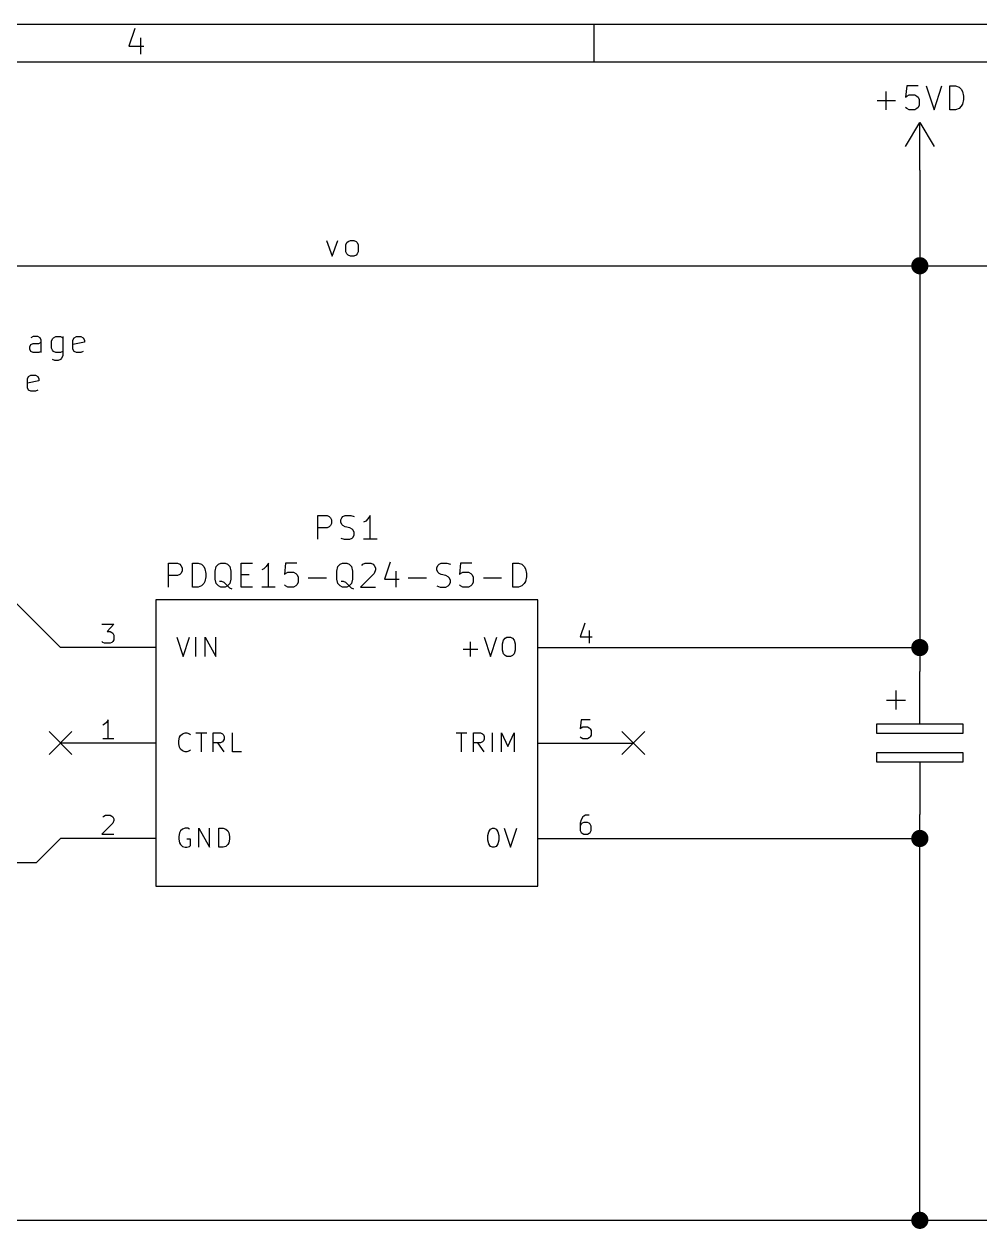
# Model space of a CAD drawing. Extents: x 0.4 to 11.3, y -7.9 to -0.4.
# Drawn here: x 7.074 to 9.076, y -2.918 to -0.394 of the extents above; entities that cross this region are included whole.
import ezdxf

# ---------------------------------------------------------------- set-up
doc = ezdxf.new("R2010")
doc.units = 0
doc.header["$MEASUREMENT"] = 0
for name, color, linetype in [('BLUE2', 5, 'CONTINUOUS'), ('BLUE3', 171, 'CONTINUOUS'), ('CYAN2', 4, 'CONTINUOUS'), ('GRAY1', 251, 'CONTINUOUS'), ('GREEN3', 91, 'CONTINUOUS'), ('LYELLOW', 51, 'CONTINUOUS'), ('RED2', 1, 'CONTINUOUS'), ('RED3', 11, 'CONTINUOUS')]:
    doc.layers.add(name, color=color, linetype=linetype)

msp = doc.modelspace()

# ---------------------------------------------------------------- linework, layer by layer
at = {"layer": 'BLUE2', "linetype": 'CONTINUOUS'}
for p, q in [((7.126, -1.876), (7.174, -1.924)), ((7.174, -1.876), (7.126, -1.924)), ((8.326, -1.876), (8.374, -1.924)), ((8.374, -1.876), (8.326, -1.924))]:
    msp.add_line(p, q, dxfattribs=at)
at = {"layer": 'BLUE3', "linetype": 'CONTINUOUS'}
for p, q in [((7.09284, -1.04855), (7.08808, -1.05093)), ((7.10237, -1.04855), (7.09284, -1.04855)), ((7.10713, -1.05093), (7.10237, -1.04855)), ((7.10951, -1.05569), (7.10713, -1.05093)), ((7.10951, -1.08188), (7.10951, -1.05569)), ((7.13094, -1.05807), (7.13331, -1.05331)), ((7.13094, -1.07235), (7.13094, -1.05807)), ((7.13331, -1.05331), (7.1357, -1.05093)), ((7.1357, -1.05093), (7.14046, -1.04855)), ((7.14046, -1.04855), (7.14998, -1.04855)), ((7.14998, -1.04855), (7.15474, -1.05093)), ((7.15474, -1.04855), (7.15474, -1.08902)), ((7.17617, -1.05569), (7.17855, -1.05093)), ((7.17617, -1.07474), (7.17617, -1.05569)), ((7.17855, -1.05093), (7.18331, -1.04855)), ((7.18331, -1.04855), (7.19284, -1.04855)), ((7.19284, -1.04855), (7.1976, -1.05093)), ((7.1976, -1.05093), (7.19998, -1.05569)), ((7.19998, -1.05569), (7.19998, -1.06045)), ((7.0857, -1.06997), (7.08808, -1.06521)), ((7.0857, -1.07474), (7.0857, -1.06997)), ((7.08808, -1.0795), (7.0857, -1.07474)), ((7.08808, -1.06521), (7.09284, -1.06283)), ((7.09284, -1.08188), (7.08808, -1.0795)), ((7.09284, -1.06283), (7.10475, -1.06283)), ((7.10475, -1.08188), (7.09284, -1.08188)), ((7.10475, -1.06283), (7.10951, -1.06045)), ((7.10951, -1.0795), (7.10475, -1.08188)), ((7.13331, -1.07712), (7.13094, -1.07235)), ((7.1357, -1.0795), (7.13331, -1.07712)), ((7.14046, -1.08188), (7.1357, -1.0795)), ((7.14998, -1.08188), (7.14046, -1.08188)), ((7.15474, -1.0795), (7.14998, -1.08188)), ((7.19998, -1.06045), (7.17617, -1.06521)), ((7.17855, -1.0795), (7.17617, -1.07474)), ((7.18331, -1.08188), (7.17855, -1.0795)), ((7.19284, -1.08188), (7.18331, -1.08188)), ((7.1976, -1.0795), (7.19284, -1.08188)), ((7.13808, -1.09855), (7.13331, -1.09617)), ((7.14522, -1.09855), (7.13808, -1.09855)), ((7.14998, -1.09617), (7.14522, -1.09855)), ((7.15236, -1.09378), (7.14998, -1.09617)), ((7.15474, -1.08902), (7.15236, -1.09378)), ((7.08093, -1.13669), (7.08331, -1.13193)), ((7.08331, -1.13193), (7.08807, -1.12955)), ((7.08807, -1.12955), (7.0976, -1.12955)), ((7.0976, -1.12955), (7.10236, -1.13193)), ((7.10236, -1.13193), (7.10474, -1.13669)), ((7.08093, -1.15574), (7.08093, -1.13669)), ((7.10474, -1.14145), (7.08093, -1.14621)), ((7.08331, -1.1605), (7.08093, -1.15574)), ((7.08807, -1.16288), (7.08331, -1.1605)), ((7.10236, -1.1605), (7.0976, -1.16288)), ((7.10474, -1.13669), (7.10474, -1.14145)), ((7.0976, -1.16288), (7.08807, -1.16288))]:
    msp.add_line(p, q, dxfattribs=at)
at = {"layer": 'CYAN2', "linetype": 'CONTINUOUS'}
for p, q in [((8.92262, -0.52313), (8.92024, -0.546941)), ((8.94643, -0.52313), (8.92262, -0.52313)), ((8.96309, -0.52313), (8.97976, -0.57313)), ((8.97976, -0.57313), (8.99643, -0.52313)), ((9.01309, -0.57313), (9.01309, -0.52313)), ((9.01309, -0.52313), (9.025, -0.52313)), ((9.025, -0.52313), (9.03214, -0.525512)), ((9.03214, -0.525512), (9.03691, -0.530276)), ((8.86071, -0.554083), (8.89881, -0.554083)), ((8.87976, -0.57313), (8.87976, -0.535035)), ((8.92024, -0.546941), (8.92262, -0.544559)), ((8.92262, -0.544559), (8.92738, -0.542177)), ((8.92738, -0.542177), (8.93929, -0.542177)), ((8.93929, -0.542177), (8.94405, -0.544559)), ((8.94405, -0.544559), (8.94643, -0.546941)), ((8.94643, -0.546941), (8.94881, -0.551701)), ((8.94881, -0.551701), (8.94881, -0.563606)), ((9.03691, -0.530276), (9.03929, -0.535035)), ((9.03929, -0.535035), (9.04167, -0.544559)), ((9.04167, -0.551701), (9.03929, -0.561224)), ((9.04167, -0.544559), (9.04167, -0.551701)), ((8.92262, -0.570752), (8.92024, -0.56837)), ((8.92738, -0.57313), (8.92262, -0.570752)), ((8.93929, -0.57313), (8.92738, -0.57313)), ((8.94405, -0.570752), (8.93929, -0.57313)), ((8.94643, -0.56837), (8.94405, -0.570752)), ((8.94881, -0.563606), (8.94643, -0.56837)), ((9.025, -0.57313), (9.01309, -0.57313)), ((9.03214, -0.570752), (9.025, -0.57313)), ((9.03691, -0.565988), (9.03214, -0.570752)), ((9.03929, -0.561224), (9.03691, -0.565988)), ((7.68928, -1.47313), (7.68928, -1.42313)), ((7.68928, -1.42313), (7.70833, -1.42313)), ((7.70833, -1.42313), (7.71309, -1.42551)), ((7.71309, -1.42551), (7.71548, -1.42789)), ((7.71548, -1.42789), (7.71785, -1.43265)), ((7.71785, -1.43265), (7.71785, -1.4398)), ((7.73691, -1.43265), (7.73928, -1.42789)), ((7.73691, -1.43742), (7.73691, -1.43265)), ((7.73928, -1.44218), (7.73691, -1.43742)), ((7.73928, -1.42789), (7.74167, -1.42551)), ((7.74167, -1.42551), (7.74643, -1.42313)), ((7.74643, -1.42313), (7.75833, -1.42313)), ((7.75833, -1.42313), (7.76548, -1.42551)), ((7.78928, -1.43504), (7.78452, -1.43742)), ((7.79405, -1.43028), (7.78928, -1.43504)), ((7.79881, -1.42313), (7.79405, -1.43028)), ((7.79881, -1.47313), (7.79881, -1.42313)), ((7.70833, -1.44932), (7.68928, -1.44932)), ((7.71309, -1.44694), (7.70833, -1.44932)), ((7.71548, -1.44456), (7.71309, -1.44694)), ((7.71785, -1.4398), (7.71548, -1.44456)), ((7.74167, -1.44456), (7.73928, -1.44218)), ((7.74643, -1.44694), (7.74167, -1.44456)), ((7.75595, -1.44932), (7.74643, -1.44694)), ((7.76071, -1.4517), (7.75595, -1.44932)), ((7.76309, -1.45408), (7.76071, -1.4517)), ((7.76548, -1.45885), (7.76309, -1.45408)), ((7.76309, -1.46837), (7.76548, -1.46361)), ((7.76548, -1.46361), (7.76548, -1.45885)), ((7.73691, -1.47075), (7.74405, -1.47313)), ((7.74405, -1.47313), (7.75595, -1.47313)), ((7.75595, -1.47313), (7.76071, -1.47075)), ((7.76071, -1.47075), (7.76309, -1.46837)), ((7.81309, -1.47313), (7.78452, -1.47313)), ((7.37619, -1.57313), (7.37619, -1.52313)), ((7.37619, -1.52313), (7.39524, -1.52313)), ((7.39524, -1.52313), (7.4, -1.52551)), ((7.4, -1.52551), (7.40238, -1.52789)), ((7.40238, -1.52789), (7.40476, -1.53265)), ((7.40476, -1.5398), (7.40238, -1.54456)), ((7.40476, -1.53265), (7.40476, -1.5398)), ((7.42619, -1.57313), (7.42619, -1.52313)), ((7.42619, -1.52313), (7.43809, -1.52313)), ((7.43809, -1.52313), (7.44524, -1.52551)), ((7.44524, -1.52551), (7.45, -1.53028)), ((7.45, -1.53028), (7.45238, -1.53504)), ((7.45238, -1.53504), (7.45476, -1.54456)), ((7.47381, -1.5398), (7.47619, -1.53028)), ((7.47381, -1.55646), (7.47381, -1.5398)), ((7.47619, -1.53028), (7.48095, -1.52551)), ((7.48095, -1.52551), (7.48571, -1.52313)), ((7.48571, -1.52313), (7.49524, -1.52313)), ((7.49524, -1.52313), (7.5, -1.52551)), ((7.5, -1.52551), (7.50476, -1.53028)), ((7.50476, -1.53028), (7.50714, -1.5398)), ((7.50714, -1.5398), (7.50714, -1.55646)), ((7.52857, -1.57313), (7.52857, -1.52313)), ((7.52857, -1.52313), (7.55238, -1.52313)), ((7.57619, -1.53504), (7.57143, -1.53742)), ((7.58095, -1.53028), (7.57619, -1.53504)), ((7.58571, -1.52313), (7.58095, -1.53028)), ((7.58571, -1.57313), (7.58571, -1.52313)), ((7.62143, -1.52313), (7.61905, -1.54694)), ((7.64524, -1.52313), (7.62143, -1.52313)), ((7.72857, -1.5398), (7.73095, -1.53028)), ((7.72857, -1.55646), (7.72857, -1.5398)), ((7.73095, -1.53028), (7.73571, -1.52551)), ((7.73571, -1.52551), (7.74047, -1.52313)), ((7.74047, -1.52313), (7.75, -1.52313)), ((7.75, -1.52313), (7.75476, -1.52551)), ((7.75476, -1.52551), (7.75952, -1.53028)), ((7.75952, -1.53028), (7.7619, -1.5398)), ((7.7619, -1.5398), (7.7619, -1.55646)), ((7.78095, -1.52789), (7.78333, -1.52551)), ((7.78333, -1.52551), (7.78809, -1.52313)), ((7.78809, -1.52313), (7.8, -1.52313)), ((7.8, -1.52313), (7.80476, -1.52551)), ((7.80476, -1.52551), (7.80714, -1.52789)), ((7.80714, -1.52789), (7.80952, -1.53265)), ((7.80952, -1.53742), (7.80714, -1.54456)), ((7.80952, -1.53265), (7.80952, -1.53742)), ((7.84047, -1.52075), (7.82857, -1.55646)), ((7.85238, -1.5398), (7.85238, -1.57313)), ((7.93809, -1.53265), (7.94047, -1.52789)), ((7.93809, -1.53742), (7.93809, -1.53265)), ((7.94047, -1.54218), (7.93809, -1.53742)), ((7.94047, -1.52789), (7.94285, -1.52551)), ((7.94285, -1.52551), (7.94762, -1.52313)), ((7.94762, -1.52313), (7.95952, -1.52313)), ((7.95952, -1.52313), (7.96667, -1.52551)), ((7.98809, -1.52313), (7.98571, -1.54694)), ((8.0119, -1.52313), (7.98809, -1.52313)), ((8.09761, -1.57313), (8.09761, -1.52313)), ((8.09761, -1.52313), (8.10952, -1.52313)), ((8.10952, -1.52313), (8.11666, -1.52551)), ((8.11666, -1.52551), (8.12143, -1.53028)), ((8.12143, -1.53028), (8.12381, -1.53504)), ((8.12381, -1.53504), (8.12619, -1.54456)), ((7.39524, -1.54932), (7.37619, -1.54932)), ((7.4, -1.54694), (7.39524, -1.54932)), ((7.40238, -1.54456), (7.4, -1.54694)), ((7.45238, -1.56122), (7.45, -1.56599)), ((7.45476, -1.5517), (7.45238, -1.56122)), ((7.45476, -1.54456), (7.45476, -1.5517)), ((7.47619, -1.56599), (7.47381, -1.55646)), ((7.48809, -1.56122), (7.48333, -1.56122)), ((7.49286, -1.56361), (7.48809, -1.56122)), ((7.5, -1.57075), (7.49286, -1.56361)), ((7.50714, -1.55646), (7.50476, -1.56599)), ((7.52857, -1.54694), (7.54524, -1.54694)), ((7.61905, -1.54694), (7.62143, -1.54456)), ((7.62143, -1.54456), (7.62619, -1.54218)), ((7.62619, -1.54218), (7.63809, -1.54218)), ((7.63809, -1.54218), (7.64285, -1.54456)), ((7.64285, -1.54456), (7.64524, -1.54694)), ((7.64524, -1.54694), (7.64762, -1.5517)), ((7.64762, -1.56361), (7.64524, -1.56837)), ((7.64762, -1.5517), (7.64762, -1.56361)), ((7.66904, -1.55408), (7.70714, -1.55408)), ((7.73095, -1.56599), (7.72857, -1.55646)), ((7.74285, -1.56122), (7.73809, -1.56122)), ((7.74762, -1.56361), (7.74285, -1.56122)), ((7.75476, -1.57075), (7.74762, -1.56361)), ((7.7619, -1.55646), (7.75952, -1.56599)), ((7.80714, -1.54456), (7.77857, -1.57313)), ((7.82857, -1.55646), (7.85952, -1.55646)), ((7.87857, -1.55408), (7.91667, -1.55408)), ((7.94285, -1.54456), (7.94047, -1.54218)), ((7.94762, -1.54694), (7.94285, -1.54456)), ((7.95714, -1.54932), (7.94762, -1.54694)), ((7.9619, -1.5517), (7.95714, -1.54932)), ((7.96428, -1.55408), (7.9619, -1.5517)), ((7.96667, -1.55885), (7.96428, -1.55408)), ((7.96428, -1.56837), (7.96667, -1.56361)), ((7.96667, -1.56361), (7.96667, -1.55885)), ((7.98571, -1.54694), (7.98809, -1.54456)), ((7.98809, -1.54456), (7.99285, -1.54218)), ((7.99285, -1.54218), (8.00476, -1.54218)), ((8.00476, -1.54218), (8.00952, -1.54456)), ((8.00952, -1.54456), (8.0119, -1.54694)), ((8.0119, -1.54694), (8.01428, -1.5517)), ((8.01428, -1.56361), (8.0119, -1.56837)), ((8.01428, -1.5517), (8.01428, -1.56361)), ((8.03571, -1.55408), (8.07381, -1.55408)), ((8.12381, -1.56122), (8.12143, -1.56599)), ((8.12619, -1.5517), (8.12381, -1.56122)), ((8.12619, -1.54456), (8.12619, -1.5517)), ((7.43809, -1.57313), (7.42619, -1.57313)), ((7.44524, -1.57075), (7.43809, -1.57313)), ((7.45, -1.56599), (7.44524, -1.57075)), ((7.48095, -1.57075), (7.47619, -1.56599)), ((7.48571, -1.57313), (7.48095, -1.57075)), ((7.49524, -1.57313), (7.48571, -1.57313)), ((7.5, -1.57075), (7.49524, -1.57313)), ((7.50476, -1.56599), (7.5, -1.57075)), ((7.50476, -1.57551), (7.5, -1.57075)), ((7.50952, -1.57789), (7.50476, -1.57551)), ((7.55238, -1.57313), (7.52857, -1.57313)), ((7.6, -1.57313), (7.57143, -1.57313)), ((7.62143, -1.57075), (7.61905, -1.56837)), ((7.62619, -1.57313), (7.62143, -1.57075)), ((7.63809, -1.57313), (7.62619, -1.57313)), ((7.64285, -1.57075), (7.63809, -1.57313)), ((7.64524, -1.56837), (7.64285, -1.57075)), ((7.73571, -1.57075), (7.73095, -1.56599)), ((7.74047, -1.57313), (7.73571, -1.57075)), ((7.75, -1.57313), (7.74047, -1.57313)), ((7.75476, -1.57075), (7.75, -1.57313)), ((7.75952, -1.56599), (7.75476, -1.57075)), ((7.75952, -1.57551), (7.75476, -1.57075)), ((7.76428, -1.57789), (7.75952, -1.57551)), ((7.77857, -1.57313), (7.80952, -1.57313)), ((7.93809, -1.57075), (7.94524, -1.57313)), ((7.94524, -1.57313), (7.95714, -1.57313)), ((7.95714, -1.57313), (7.9619, -1.57075)), ((7.9619, -1.57075), (7.96428, -1.56837)), ((7.98809, -1.57075), (7.98571, -1.56837)), ((7.99285, -1.57313), (7.98809, -1.57075)), ((8.00476, -1.57313), (7.99285, -1.57313)), ((8.00952, -1.57075), (8.00476, -1.57313)), ((8.0119, -1.56837), (8.00952, -1.57075)), ((8.10952, -1.57313), (8.09761, -1.57313)), ((8.11666, -1.57075), (8.10952, -1.57313)), ((8.12143, -1.56599), (8.11666, -1.57075)), ((7.39381, -1.6785), (7.40714, -1.7185)), ((7.40714, -1.7185), (7.42047, -1.6785)), ((7.43381, -1.7185), (7.43381, -1.6785)), ((7.45286, -1.7185), (7.45286, -1.6785)), ((7.45286, -1.6785), (7.47571, -1.7185)), ((7.47571, -1.7185), (7.47571, -1.6785)), ((8.00904, -1.7185), (8.00904, -1.68803)), ((8.03761, -1.6785), (8.05095, -1.7185)), ((8.05095, -1.7185), (8.06428, -1.6785)), ((8.07571, -1.69184), (8.07762, -1.68422)), ((8.07762, -1.68422), (8.08143, -1.68041)), ((8.08143, -1.68041), (8.08524, -1.6785)), ((8.08524, -1.6785), (8.09285, -1.6785)), ((8.09285, -1.6785), (8.09667, -1.68041)), ((8.09667, -1.68041), (8.10047, -1.68422)), ((8.10047, -1.68422), (8.10238, -1.69184)), ((7.99381, -1.70327), (8.02428, -1.70327)), ((8.07571, -1.70517), (8.07571, -1.69184)), ((8.07762, -1.71279), (8.07571, -1.70517)), ((8.08143, -1.7166), (8.07762, -1.71279)), ((8.10047, -1.71279), (8.09667, -1.7166)), ((8.10238, -1.70517), (8.10047, -1.71279)), ((8.10238, -1.69184), (8.10238, -1.70517)), ((8.08524, -1.7185), (8.08143, -1.7166)), ((8.09285, -1.7185), (8.08524, -1.7185)), ((8.09667, -1.7166), (8.09285, -1.7185)), ((7.39762, -1.89565), (7.39952, -1.88803)), ((7.39952, -1.88803), (7.40143, -1.88422)), ((7.40143, -1.88422), (7.40524, -1.88041)), ((7.40524, -1.88041), (7.41095, -1.8785)), ((7.41095, -1.8785), (7.41476, -1.8785)), ((7.41476, -1.8785), (7.42047, -1.88041)), ((7.42047, -1.88041), (7.42238, -1.88231)), ((7.43381, -1.8785), (7.45667, -1.8785)), ((7.44524, -1.9185), (7.44524, -1.8785)), ((7.47, -1.9185), (7.47, -1.8785)), ((7.47, -1.8785), (7.48524, -1.8785)), ((7.48524, -1.8785), (7.48905, -1.88041)), ((7.48905, -1.88041), (7.49095, -1.88231)), ((7.49095, -1.88231), (7.49285, -1.88613)), ((7.49285, -1.89184), (7.49095, -1.89565)), ((7.49285, -1.88613), (7.49285, -1.89184)), ((7.51, -1.9185), (7.51, -1.8785)), ((7.97857, -1.8785), (8.00143, -1.8785)), ((7.99, -1.9185), (7.99, -1.8785)), ((8.01476, -1.9185), (8.01476, -1.8785)), ((8.01476, -1.8785), (8.03, -1.8785)), ((8.03, -1.8785), (8.03381, -1.88041)), ((8.03381, -1.88041), (8.03571, -1.88231)), ((8.03571, -1.88231), (8.03762, -1.88613)), ((8.03762, -1.89184), (8.03571, -1.89565)), ((8.03762, -1.88613), (8.03762, -1.89184)), ((8.05476, -1.9185), (8.05476, -1.8785)), ((8.07381, -1.9185), (8.07381, -1.8785)), ((8.07381, -1.8785), (8.08714, -1.90707)), ((8.08714, -1.90707), (8.10048, -1.8785)), ((8.10048, -1.8785), (8.10048, -1.9185)), ((7.39762, -1.90136), (7.39762, -1.89565)), ((7.39952, -1.90898), (7.39762, -1.90136)), ((7.40143, -1.91279), (7.39952, -1.90898)), ((7.40524, -1.9166), (7.40143, -1.91279)), ((7.41095, -1.9185), (7.40524, -1.9166)), ((7.42047, -1.9166), (7.41476, -1.9185)), ((7.42238, -1.9147), (7.42047, -1.9166)), ((7.48524, -1.89946), (7.47, -1.89946)), ((7.49285, -1.9185), (7.47952, -1.89946)), ((7.48905, -1.89755), (7.48524, -1.89946)), ((7.49095, -1.89565), (7.48905, -1.89755)), ((8.03, -1.89946), (8.01476, -1.89946)), ((8.03762, -1.9185), (8.02429, -1.89946)), ((8.03381, -1.89755), (8.03, -1.89946)), ((8.03571, -1.89565), (8.03381, -1.89755)), ((7.41476, -1.9185), (7.41095, -1.9185)), ((7.52905, -1.9185), (7.51, -1.9185)), ((7.39952, -2.08803), (7.39762, -2.09565)), ((7.40143, -2.08422), (7.39952, -2.08803)), ((7.40524, -2.08041), (7.40143, -2.08422)), ((7.41095, -2.0785), (7.40524, -2.08041)), ((7.41667, -2.0785), (7.41095, -2.0785)), ((7.42047, -2.08041), (7.41667, -2.0785)), ((7.43952, -2.1185), (7.43952, -2.0785)), ((7.43952, -2.0785), (7.46238, -2.1185)), ((7.46238, -2.1185), (7.46238, -2.0785)), ((7.48143, -2.1185), (7.48143, -2.0785)), ((7.48143, -2.0785), (7.49095, -2.0785)), ((7.49095, -2.0785), (7.49667, -2.08041)), ((7.49667, -2.08041), (7.50048, -2.08422)), ((7.50048, -2.08422), (7.50238, -2.08803)), ((7.50238, -2.08803), (7.50428, -2.09565)), ((8.04524, -2.09374), (8.04714, -2.08613)), ((8.04524, -2.10327), (8.04524, -2.09374)), ((8.04714, -2.08613), (8.04904, -2.08231)), ((8.04904, -2.08231), (8.05095, -2.08041)), ((8.05095, -2.08041), (8.05476, -2.0785)), ((8.05476, -2.0785), (8.05857, -2.0785)), ((8.05857, -2.0785), (8.06238, -2.08041)), ((8.06238, -2.08041), (8.06428, -2.08231)), ((8.06428, -2.08231), (8.06619, -2.08613)), ((8.06619, -2.08613), (8.06809, -2.09374)), ((8.06809, -2.09374), (8.06809, -2.10327)), ((8.07952, -2.0785), (8.09285, -2.1185)), ((8.09285, -2.1185), (8.10619, -2.0785)), ((7.39762, -2.09565), (7.39762, -2.10136)), ((7.39762, -2.10136), (7.39952, -2.10898)), ((7.39952, -2.10898), (7.40143, -2.11279)), ((7.40143, -2.11279), (7.40524, -2.1166)), ((7.40524, -2.1166), (7.41095, -2.1185)), ((7.41095, -2.1185), (7.41476, -2.1185)), ((7.42238, -2.10136), (7.41476, -2.10136)), ((7.41476, -2.1185), (7.42047, -2.1166)), ((7.42047, -2.1166), (7.42238, -2.1147)), ((7.42238, -2.1147), (7.42238, -2.10136)), ((7.49095, -2.1185), (7.48143, -2.1185)), ((7.49667, -2.1166), (7.49095, -2.1185)), ((7.50048, -2.11279), (7.49667, -2.1166)), ((7.50238, -2.10898), (7.50048, -2.11279)), ((7.50428, -2.10136), (7.50238, -2.10898)), ((7.50428, -2.09565), (7.50428, -2.10136)), ((8.04714, -2.11089), (8.04524, -2.10327)), ((8.04904, -2.1147), (8.04714, -2.11089)), ((8.05095, -2.1166), (8.04904, -2.1147)), ((8.05476, -2.1185), (8.05095, -2.1166)), ((8.05857, -2.1185), (8.05476, -2.1185)), ((8.06238, -2.1166), (8.05857, -2.1185)), ((8.06428, -2.1147), (8.06238, -2.1166)), ((8.06619, -2.11089), (8.06428, -2.1147)), ((8.06809, -2.10327), (8.06619, -2.11089))]:
    msp.add_line(p, q, dxfattribs=at)
at = {"layer": 'GRAY1', "linetype": 'CONTINUOUS'}
for p, q in [((7.70714, -0.846795), (7.71905, -0.880126)), ((7.71905, -0.880126), (7.73095, -0.846795)), ((7.74762, -0.856319), (7.75, -0.851555)), ((7.74762, -0.870602), (7.74762, -0.856319)), ((7.75, -0.851555), (7.75238, -0.849173)), ((7.75238, -0.849173), (7.75714, -0.846795)), ((7.75714, -0.846795), (7.76428, -0.846795)), ((7.76428, -0.846795), (7.76904, -0.849173)), ((7.76904, -0.849173), (7.77143, -0.851555)), ((7.77143, -0.851555), (7.77381, -0.856319)), ((7.77381, -0.856319), (7.77381, -0.870602)), ((7.75, -0.875366), (7.74762, -0.870602)), ((7.75238, -0.877748), (7.75, -0.875366)), ((7.75714, -0.880126), (7.75238, -0.877748)), ((7.76428, -0.880126), (7.75714, -0.880126)), ((7.76904, -0.877748), (7.76428, -0.880126)), ((7.77143, -0.875366), (7.76904, -0.877748)), ((7.77381, -0.870602), (7.77143, -0.875366))]:
    msp.add_line(p, q, dxfattribs=at)
at = {"layer": 'GREEN3', "linetype": 'CONTINUOUS'}
for p, q in [((8.95, -0.7), (8.95, -0.9)), ((5.4, -0.9), (8.95, -0.9)), ((8.95, -0.9), (9.2, -0.9)), ((8.95, -0.9), (8.95, -1.7)), ((7.05, -1.6), (7.15, -1.7)), ((8.35, -1.7), (8.95, -1.7)), ((8.95, -1.7), (8.95, -1.75)), ((8.95, -2.1), (8.95, -2.05)), ((7.1, -2.15), (7.15, -2.1)), ((8.35, -2.1), (8.95, -2.1)), ((8.95, -2.9), (8.95, -2.1)), ((6.1, -2.15), (7.1, -2.15)), ((5.4, -2.9), (8.95, -2.9)), ((8.95, -2.9), (9.25, -2.9))]:
    msp.add_line(p, q, dxfattribs=at)
at = {"layer": 'GREEN3', "const_width": 0.018}
for points in [[(8.941, -0.9, 1), (8.959, -0.9, 1)], [(8.941, -1.7, 1), (8.959, -1.7, 1)], [(8.941, -2.1, 1), (8.959, -2.1, 1)], [(8.941, -2.9, 1), (8.959, -2.9, 1)]]:
    msp.add_lwpolyline(points, format="xyb", close=True, dxfattribs=at)
at = {"layer": 'LYELLOW', "linetype": 'CONTINUOUS'}
for p, q in [((7.35, -1.6), (7.35, -2.2)), ((8.15, -1.6), (7.35, -1.6)), ((8.15, -2.2), (8.15, -1.6)), ((7.35, -2.2), (8.15, -2.2))]:
    msp.add_line(p, q, dxfattribs=at)
at = {"layer": 'RED2', "linetype": 'CONTINUOUS'}
for p, q in [((0.393701, -0.393701), (11.2993, -0.393701)), ((7.3054, -0.403134), (7.29321, -0.439689)), ((8.26772, -0.472441), (8.26772, -0.393701)), ((7.31758, -0.42263), (7.31758, -0.456752)), ((7.29321, -0.439689), (7.32489, -0.439689)), ((0.472441, -0.472441), (11.2206, -0.472441)), ((8.92, -0.65), (8.95, -0.6)), ((8.95, -0.7), (8.95, -0.6)), ((8.95, -0.6), (8.98, -0.65)), ((7.35, -1.6), (7.35, -2.2)), ((8.15, -1.6), (7.35, -1.6)), ((8.15, -2.2), (8.15, -1.6)), ((7.35, -1.7), (7.15, -1.7)), ((8.15, -1.7), (8.35, -1.7)), ((8.95, -1.86), (8.95, -1.75)), ((8.9, -1.79), (8.9, -1.83)), ((8.88, -1.81), (8.92, -1.81)), ((8.86, -1.88), (8.86, -1.86)), ((8.86, -1.86), (9.04, -1.86)), ((9.04, -1.86), (9.04, -1.88)), ((9.04, -1.88), (8.86, -1.88)), ((7.35, -1.9), (7.15, -1.9)), ((8.15, -1.9), (8.35, -1.9)), ((8.86, -1.94), (8.86, -1.92)), ((8.86, -1.92), (9.04, -1.92)), ((9.04, -1.94), (8.86, -1.94)), ((8.95, -1.94), (8.95, -2.05)), ((9.04, -1.92), (9.04, -1.94)), ((7.35, -2.1), (7.15, -2.1)), ((8.15, -2.1), (8.35, -2.1)), ((7.35, -2.2), (8.15, -2.2))]:
    msp.add_line(p, q, dxfattribs=at)
at = {"layer": 'RED3', "linetype": 'CONTINUOUS'}
for p, q in [((7.23667, -1.6511), (7.26143, -1.6511)), ((7.26143, -1.6511), (7.24809, -1.66634)), ((8.24809, -1.6492), (8.23857, -1.67777)), ((8.25762, -1.66444), (8.25762, -1.6911)), ((7.23857, -1.6892), (7.23667, -1.6873)), ((7.24238, -1.6911), (7.23857, -1.6892)), ((7.25381, -1.6911), (7.24238, -1.6911)), ((7.24809, -1.66634), (7.25381, -1.66634)), ((7.25381, -1.66634), (7.25762, -1.66825)), ((7.25762, -1.6892), (7.25381, -1.6911)), ((7.25762, -1.66825), (7.25952, -1.67015)), ((7.25952, -1.6873), (7.25762, -1.6892)), ((7.25952, -1.67015), (7.26143, -1.67396)), ((7.26143, -1.68348), (7.25952, -1.6873)), ((7.26143, -1.67396), (7.26143, -1.68348)), ((8.23857, -1.67777), (8.26333, -1.67777)), ((7.24238, -1.86063), (7.23857, -1.86253)), ((7.24619, -1.85682), (7.24238, -1.86063)), ((7.25, -1.8511), (7.24619, -1.85682)), ((7.25, -1.8911), (7.25, -1.8511)), ((8.24048, -1.8511), (8.23857, -1.87015)), ((8.25952, -1.8511), (8.24048, -1.8511)), ((8.24048, -1.86825), (8.24428, -1.86634)), ((8.24428, -1.86634), (8.25381, -1.86634)), ((8.25381, -1.86634), (8.25762, -1.86825)), ((7.26143, -1.8911), (7.23857, -1.8911)), ((8.23857, -1.87015), (8.24048, -1.86825)), ((8.24048, -1.8892), (8.23857, -1.8873)), ((8.24428, -1.8911), (8.24048, -1.8892)), ((8.25381, -1.8911), (8.24428, -1.8911)), ((8.25762, -1.8892), (8.25381, -1.8911)), ((8.25762, -1.86825), (8.25952, -1.87015)), ((8.25952, -1.8873), (8.25762, -1.8892)), ((8.25952, -1.87015), (8.26143, -1.87396)), ((8.26143, -1.88348), (8.25952, -1.8873)), ((8.26143, -1.87396), (8.26143, -1.88348)), ((7.25952, -2.06825), (7.23667, -2.0911)), ((7.23857, -2.05491), (7.24048, -2.05301)), ((7.24048, -2.05301), (7.24428, -2.0511)), ((7.24428, -2.0511), (7.25381, -2.0511)), ((7.25381, -2.0511), (7.25762, -2.05301)), ((7.25762, -2.05301), (7.25952, -2.05491)), ((7.25952, -2.05491), (7.26143, -2.05872)), ((7.26143, -2.06253), (7.25952, -2.06825)), ((7.26143, -2.05872), (7.26143, -2.06253)), ((8.24048, -2.06063), (8.23857, -2.06825)), ((8.23857, -2.06825), (8.23857, -2.08348)), ((8.24428, -2.05491), (8.24048, -2.06063)), ((8.24238, -2.06825), (8.24048, -2.07015)), ((8.24619, -2.06634), (8.24238, -2.06825)), ((8.24619, -2.05301), (8.24428, -2.05491)), ((8.25, -2.0511), (8.24619, -2.05301)), ((8.25381, -2.06634), (8.24619, -2.06634)), ((8.25762, -2.0511), (8.25, -2.0511)), ((8.25762, -2.06825), (8.25381, -2.06634)), ((8.25952, -2.07015), (8.25762, -2.06825)), ((7.23667, -2.0911), (7.26143, -2.0911)), ((8.24048, -2.07015), (8.23857, -2.07396)), ((8.23857, -2.08348), (8.24048, -2.0873)), ((8.24048, -2.0873), (8.24238, -2.0892)), ((8.24238, -2.0892), (8.24619, -2.0911)), ((8.24619, -2.0911), (8.25381, -2.0911)), ((8.25381, -2.0911), (8.25762, -2.0892)), ((8.25762, -2.0892), (8.25952, -2.0873)), ((8.26143, -2.07396), (8.25952, -2.07015)), ((8.25952, -2.0873), (8.26143, -2.08348)), ((8.26143, -2.08348), (8.26143, -2.07396))]:
    msp.add_line(p, q, dxfattribs=at)

doc.saveas('drawing.dxf')
